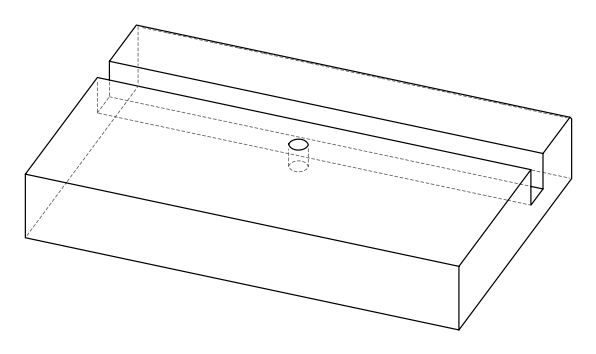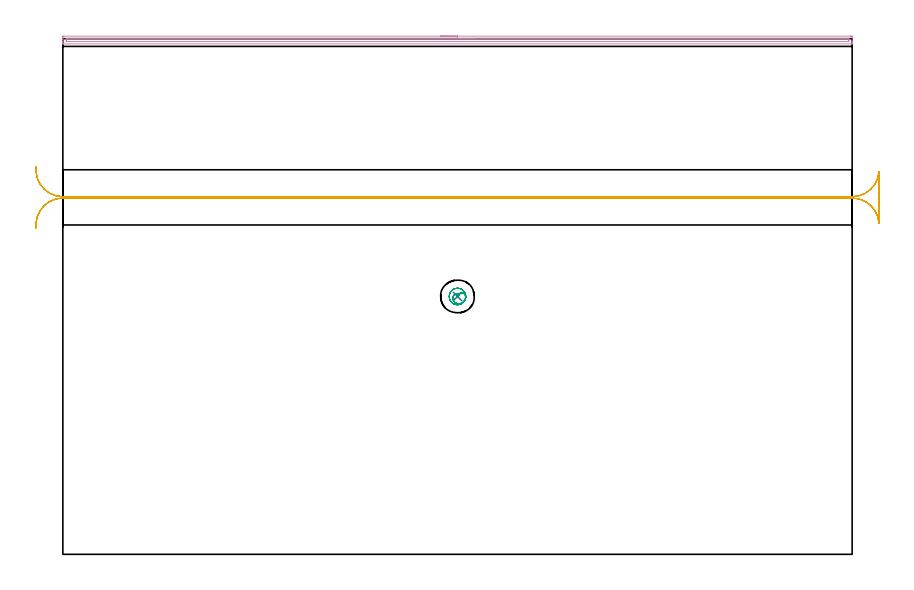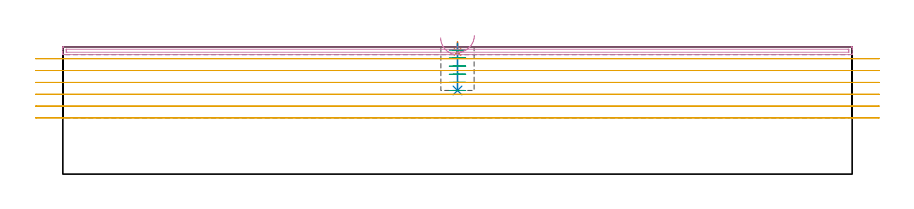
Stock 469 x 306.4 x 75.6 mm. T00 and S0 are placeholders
(PLAN: 5 operations, 4 tool changes, 22.2 min)
(1 SPOT_DRILL | STEP1POCKET | NXT0321_9005460120000 | 0.05 min | 183 mm3)
(2 DRILL_BLIND_HOLE_INTO_CENTER | STEP1POCKET | NXT0301_128 | 0.11 min | 2610 mm3)
(3 MILL_ROUGH_BLIND_HOLE_CONTOUR | STEP1POCKET | NXT0201_013 | Spiral | 1.37 min | 5169 mm3)
(4 AREA_MILL | FG_CHAMFER_SURFACE | UGT0205_001 | 7.68 min | 4963 mm3)
(5 MILL_RECTANGULAR_SLOT | SLOT_RECTANGULAR | UGT0201_004 | Follow Part, ap 8, ae 75% | 12.96 min | 649188 mm3)
(TOOL NXT0321_9005460120000 | NC Spot Drill, 142deg, 12mm, Carbide, Uncoated | D12 PA142 FL30 Z2)
(TOOL NXT0301_128 | Carbide Drill 12mm [861.1-1200-036A1-GP GC34] | D12 PA150 FL37.4 Z2)
(TOOL NXT0201_013 | ENDMILL 10mm | D10 FL30 Z4)
(TOOL UGT0205_001 | Chamfer Mill 20 x 3 x 45 deg. | D20 FL50 Z2)
(TOOL UGT0201_004 | End Mill 32 mm | D32 FL53 Z6)
(OP 1 SPOT_DRILL)
G17 G21 G94 G90
T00 M6
G54
G17 G0 G90 X234.5 Y153.2 S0 M3
G43 Z85.6 H0
G94 G81 G98 Z72.6 F250. R78.6
G80
M5
M2
(OP 2 DRILL_BLIND_HOLE_INTO_CENTER)
G17 G21 G94 G90
T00 M6
G54
G17 G0 G90 X234.5 Y153.2 S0 M3
G43 Z85.6 H1
G94 G81 G98 Z49.7 F250. R77.6
G80
M5
M2
(OP 3 MILL_ROUGH_BLIND_HOLE_CONTOUR)
G17 G21 G94 G90
T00 M6
G54
G17 G0 G90 X234.5 Y153.2 S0 M3
G43 Z85.6 H0
Z73.783
G94 G3 X234.555 Y154.94 R0.871 F250.
X232.055 Y153.354 R2.518
X234.739 Y148.922 R3.252
X239.361 Y152.586 R4.215
X235.114 Y158.061 R4.9
X239.361 Y152.586 R-4.9
X237.238 Y155.324 R2.45
X234.5 Y153.2 R2.45
G0 Z68.967
G3 X234.555 Y154.94 R0.871
X232.055 Y153.354 R2.518
X234.739 Y148.922 R3.252
X239.361 Y152.586 R4.215
X235.114 Y158.061 R4.9
X239.361 Y152.586 R-4.9
X237.238 Y155.324 R2.45
X234.5 Y153.2 R2.45
G0 Z64.15
G3 X234.555 Y154.94 R0.871
X232.055 Y153.354 R2.518
X234.739 Y148.922 R3.252
X239.361 Y152.586 R4.215
X235.114 Y158.061 R4.9
X239.361 Y152.586 R-4.9
X237.238 Y155.324 R2.45
X234.5 Y153.2 R2.45
G0 Z59.333
G3 X234.555 Y154.94 R0.871
X232.055 Y153.354 R2.518
X234.739 Y148.922 R3.252
X239.361 Y152.586 R4.215
X235.114 Y158.061 R4.9
X239.361 Y152.586 R-4.9
X237.238 Y155.324 R2.45
X234.5 Y153.2 R2.45
G0 Z54.517
G3 X234.555 Y154.94 R0.871
X232.055 Y153.354 R2.518
X234.739 Y148.922 R3.252
X239.361 Y152.586 R4.215
X235.114 Y158.061 R4.9
X239.361 Y152.586 R-4.9
X237.238 Y155.324 R2.45
X234.5 Y153.2 R2.45
G0 Z49.7
G3 X234.555 Y154.94 R0.871
X232.055 Y153.354 R2.518
X234.739 Y148.922 R3.252
X239.361 Y152.586 R4.215
X235.114 Y158.061 R4.9
X239.361 Y152.586 R-4.9
X237.238 Y155.324 R2.45
X234.5 Y153.2 R2.45
G0 Z85.6
M5
M2
(OP 4 AREA_MILL)
G17 G21 G94 G90
T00 M6
G54
G17 G0 G90 X224.5 Y307.9 S1061 M3
G43 Z85.6 H0
Z81.
G94 G1 X224.538 Z80.128 F250.
X224.652 Z79.263
X224.841 Z78.412
X225.103 Z77.58
X225.437 Z76.774
X225.84 Z76.
X226.309 Z75.264
X226.84 Z74.572
X227.429 Z73.929
X228.072 Z73.34
X228.764 Z72.808
X229.5 Z72.34
X230.274 Z71.937
X231.08 Z71.603
X231.912 Z71.341
X232.764 Z71.152
X233.628 Z71.038
X234.5 Z71.
X467.837
X468.368 Y307.899 Z71.001
X468.893 Y307.894 Z71.003
X468.992 Y307.891 Z71.005
X469. Y307.374 Z71.522
Y304.713 Z74.182
Y303.981 Z74.919
Y303.735 Z75.165
Y303.334 Z75.557
X468.991 Y303.303 Z75.588
X468.815 Y303.3 Z75.6
X0.185
X0.01 Y303.303 Z75.588
X0.007 Y303.333 Z75.559
X0. Y303.735 Z75.165
Y303.981 Z74.919
Y304.713 Z74.182
Y305.966 Z72.931
Y306.487 Z72.408
Y307.113 Z71.782
X0.003 Y307.374 Z71.522
X0.009 Y307.891 Z71.005
X0.107 Y307.894 Z71.003
X0.632 Y307.9 Z71.
X234.5
Y306.486 Z72.414
X466.803 Y306.485 Z72.415
X466.914 Y306.484 Z72.416
X466.969 Y306.481 Z72.419
X466.988 Y306.479 Z72.421
X466.991 Y306.462 Z72.438
X466.995 Y306.342 Z72.558
X466.999 Y306.07 Z72.83
X467. Y305.6 Z73.3
X466.998 Y305.185 Z73.715
X466.99 Y304.767 Z74.133
X466.988 Y304.72 Z74.18
X466.969 Y304.719 Z74.181
X466.914 Y304.716 Z74.184
X466.803 Y304.715 Z74.185
X466.58 Y304.714 Z74.186
X2.197 Y304.715 Z74.185
X2.086 Y304.716 Z74.184
X2.031 Y304.719 Z74.181
X2.012 Y304.721 Z74.179
X2.01 Y304.738 Z74.162
X2.005 Y304.858 Z74.042
X2.001 Y305.13 Z73.77
X2. Y305.6 Z73.3
X2.002 Y306.015 Z72.885
X2.01 Y306.433 Z72.467
X2.012 Y306.48 Z72.42
X2.031 Y306.481 Z72.419
X2.086 Y306.484 Z72.416
X2.197 Y306.485 Z72.415
X2.42 Y306.486 Z72.414
X234.5
X235.372 Z72.452
X236.237 Z72.566
X237.088 Z72.755
X237.92 Z73.017
X238.726 Z73.351
X239.5 Z73.754
X240.236 Z74.223
X240.928 Z74.754
X241.571 Z75.343
X242.16 Z75.986
X242.692 Z76.678
X243.16 Z77.414
X243.563 Z78.188
X243.897 Z78.994
X244.159 Z79.826
X244.348 Z80.678
X244.462 Z81.543
X244.5 Z82.414
G0 Z85.6
M5
M2
(OP 5 MILL_RECTANGULAR_SLOT)
G17 G21 G94 G90
T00 M6
G54
G17 G0 G90 X-16.154 Y193.685 S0 M3
G43 Z85.6 H0
Z68.567
G94 G1 X-15.97 Y196.679 F250.
G2 X0. Y211.7 R16. F500.
G1 X469.
G2 X484.97 Y196.679 R16.
G1 X485.
Y227.521
X484.97
G2 X469. Y212.5 R16.
G1 X0.
G2 X-15.97 Y227.521 R16.
G1 X-16.154 Y230.515 F250.
G0 Y193.685 Z61.533
G1 X-15.97 Y196.679
G2 X0. Y211.7 R16. F500.
G1 X469.
G2 X484.97 Y196.679 R16.
G1 X485.
Y227.521
X484.97
G2 X469. Y212.5 R16.
G1 X0.
G2 X-15.97 Y227.521 R16.
G1 X-16.154 Y230.515 F250.
G0 Y193.685 Z54.5
G1 X-15.97 Y196.679
G2 X0. Y211.7 R16. F500.
G1 X469.
G2 X484.97 Y196.679 R16.
G1 X485.
Y227.521
X484.97
G2 X469. Y212.5 R16.
G1 X0.
G2 X-15.97 Y227.521 R16.
G1 X-16.154 Y230.515 F250.
G0 Y193.685 Z47.467
G1 X-15.97 Y196.679
G2 X0. Y211.7 R16. F500.
G1 X469.
G2 X484.97 Y196.679 R16.
G1 X485.
Y227.521
X484.97
G2 X469. Y212.5 R16.
G1 X0.
G2 X-15.97 Y227.521 R16.
G1 X-16.154 Y230.515 F250.
G0 Y193.685 Z40.433
G1 X-15.97 Y196.679
G2 X0. Y211.7 R16. F500.
G1 X469.
G2 X484.97 Y196.679 R16.
G1 X485.
Y227.521
X484.97
G2 X469. Y212.5 R16.
G1 X0.
G2 X-15.97 Y227.521 R16.
G1 X-16.154 Y230.515 F250.
G0 Y193.685 Z33.4
G1 X-15.97 Y196.679
G2 X0. Y211.7 R16. F500.
G1 X469.
G2 X484.97 Y196.679 R16.
G1 X485.
Y227.521
X484.97
G2 X469. Y212.5 R16.
G1 X0.
G2 X-15.97 Y227.521 R16.
G1 X-16.154 Y230.515 F250.
G0 Z85.6
M5
M2
